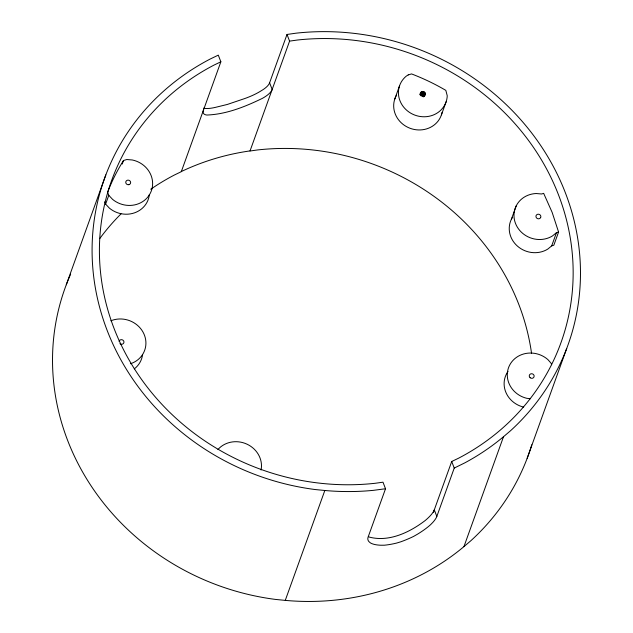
<?xml version="1.0" encoding="UTF-8"?>
<svg xmlns="http://www.w3.org/2000/svg" width="633" height="633" viewBox="0 0 633 633"><rect width="100%" height="100%" fill="white"/><g stroke="black" fill="none" stroke-linecap="round" stroke-linejoin="round"><path stroke-width="0.95" d="M420.621 92.711C419.149 95.71 424.608 97.569 425.249 94.277C425.692 90.614 419.711 90.709 419.988 94.467M66.275 284.779L105.838 174.882M149.348 194.545A24.624 22.78 19.8 0 1 134.346 212.902A24.624 22.78 19.8 0 1 109.43 208.17L105.624 204.119L108.789 195.328L107.602 192.25A212.356 196.475 19.8 0 1 123.49 160.521L126.806 159.524L132.329 159.983A24.624 22.78 19.8 0 1 150.385 193.081A24.624 22.78 19.8 0 1 112.595 199.379L108.789 195.328M122.224 164.042L123.49 160.521M220.862 61.797L214.009 65.088A238.855 220.988 19.8 0 0 114.09 328.511A238.855 220.988 19.8 0 0 375.282 483.272L382.989 482.188L385.521 488.755L373.597 490.322A246.126 227.722 19.8 0 1 324.832 490.488L315.329 489.554A246.245 227.825 19.8 0 1 98.416 302.534A246.245 227.825 19.8 0 1 210.227 59.011L218.29 55.134L220.862 61.797L181.291 171.693L174.447 174.985A238.855 220.988 19.8 0 0 150.765 189.227M203.612 108.132L204.293 108.322A37.062 10.096 -26.5 0 0 215.497 107.349L227.374 104.437L244.749 98.55A37.062 11.758 -15.6 0 0 259.886 91.595L262.814 89.799A36.579 12.059 -11.9 0 0 269.603 82.812L287.01 34.459L296.07 33.177A246.245 227.825 19.8 0 1 552.933 165.767A246.245 227.825 19.8 0 1 510.388 430.859L503.504 436.723A246.126 227.722 19.8 0 1 464.757 462.889L454.241 468.072L436.833 516.425A36.485 9.218 -30.7 0 1 432.822 522.399L430.551 524.717A37.015 10.025 -26.9 0 1 417.558 534.149L413.618 536.404A36.975 10.65 -23 0 1 400.855 541.785L396.543 543.09A36.975 11.236 -19.1 0 1 384.358 545.211L380.742 545.227A37.015 11.782 -15.2 0 1 370.329 542.845L368.928 541.626A36.485 12.09 -11.3 0 1 368.113 537.108L385.521 488.755M287.01 34.459L289.582 41.121L250.011 151.01L257.718 149.926A238.855 220.988 19.8 0 1 531.53 353.198M394.77 99.072L399.518 85.882M420.011 94.855L420.961 92.22M420.486 94.467L421.436 91.832M420.731 95.1L421.997 91.579M421.032 95.876L422.615 91.476M421.673 95.923L423.255 91.532M422.282 96.129L423.865 91.738M422.82 96.477L424.403 92.078M423.255 96.936L424.838 92.545M423.865 96.604L425.131 93.083M424.324 96.311L425.273 93.676M424.616 96.034L425.249 94.277M441.423 114.85L446.17 101.668M70.627 274.184A246.245 227.825 19.8 0 0 275.766 599.451L285.269 600.385L324.832 490.488M511.472 219.058L516.219 205.867M433.304 512.611L451.709 461.504L458.553 458.213A238.855 220.988 19.8 0 0 558.472 194.79A238.855 220.988 19.8 0 0 297.281 40.037L289.582 41.121M512.295 217.562A24.624 22.78 19.8 0 0 517.359 246.047A24.624 22.78 19.8 0 0 547.759 249.109L551.699 245.865L556.447 232.675L558.575 232.034L552.142 212.371L543.668 193.358L541.603 193.983L536.159 193.532A24.624 22.78 19.8 0 0 515.491 223.402A24.624 22.78 19.8 0 0 552.506 235.927L556.447 232.675M558.575 232.034L553.828 245.224L551.699 245.865M285.269 600.385A246.126 227.722 19.8 0 0 463.942 546.619L503.504 436.723M527.162 458.316L566.725 348.419M463.942 546.619L470.825 540.756A246.245 227.825 19.8 0 0 531.783 444.77M530.438 398.727L526.838 398.323A24.624 22.78 19.8 0 1 509.842 364.774A24.624 22.78 19.8 0 1 547.869 359.576L551.019 363.128L551.636 364.727M451.709 461.504L454.241 468.072M269.603 82.812L272.174 89.475A36.698 11.972 -12.9 0 1 262.473 98.313C245.153 106.74 226.313 114.328 206.88 115.04A36.698 9.55 -29.1 0 1 203.446 110.15M436.833 516.425L434.293 509.858A36.698 9.55 -29.1 0 1 425.281 520.468C409.875 532.226 389.414 542.18 369.688 537.195A36.698 11.972 -12.9 0 1 368.351 536.539M104.738 201.808L105.624 204.119M523.673 407.114A24.624 22.78 19.8 0 1 508.03 371.397M217.918 449.541A24.624 22.78 19.8 0 1 247.171 444.255A24.624 22.78 19.8 0 1 261.073 470.01M110.862 320.789A24.624 22.78 19.8 0 1 143.865 333.773A24.624 22.78 19.8 0 1 130.469 363.746M142.607 354.409A24.624 22.78 19.8 0 1 134.307 368.873M442.079 112.389A24.624 22.78 19.8 0 1 409.994 128.254A24.624 22.78 19.8 0 1 396.527 95.187M119.099 341.456A2.461 2.279 19.8 0 1 122.327 339.834A2.461 2.279 19.8 0 1 123.625 343.197A2.461 2.279 19.8 0 1 119.946 343.656M99.705 238.641A238.855 220.988 19.8 0 1 121.03 213.883M181.236 171.59A238.855 220.988 19.8 0 1 249.995 150.907M540.622 217.578L540.281 218.069A2.461 2.279 19.8 0 1 537.013 218.338A2.461 2.279 19.8 0 1 536.278 215.275A2.461 2.279 19.8 0 1 539.419 214.468L539.965 214.816A2.461 2.279 19.8 0 1 540.622 217.578M408.23 74.916L406.259 76.142A24.624 22.78 19.8 0 0 412.629 114.169A24.624 22.78 19.8 0 0 447.246 95.805L445.83 90.377A211.382 195.573 19.8 0 0 411.537 73.919L408.23 74.916M129.053 184.63L128.428 184.733A2.461 2.279 19.8 0 1 125.793 181.932A2.461 2.279 19.8 0 1 129.227 180.397L129.765 180.737A2.461 2.279 19.8 0 1 129.053 184.63M530.138 377.727L529.702 377.268A2.461 2.279 19.8 0 1 530.565 373.953A2.461 2.279 19.8 0 1 533.991 375.345L534.133 375.939A2.461 2.279 19.8 0 1 530.138 377.727"/></g></svg>
